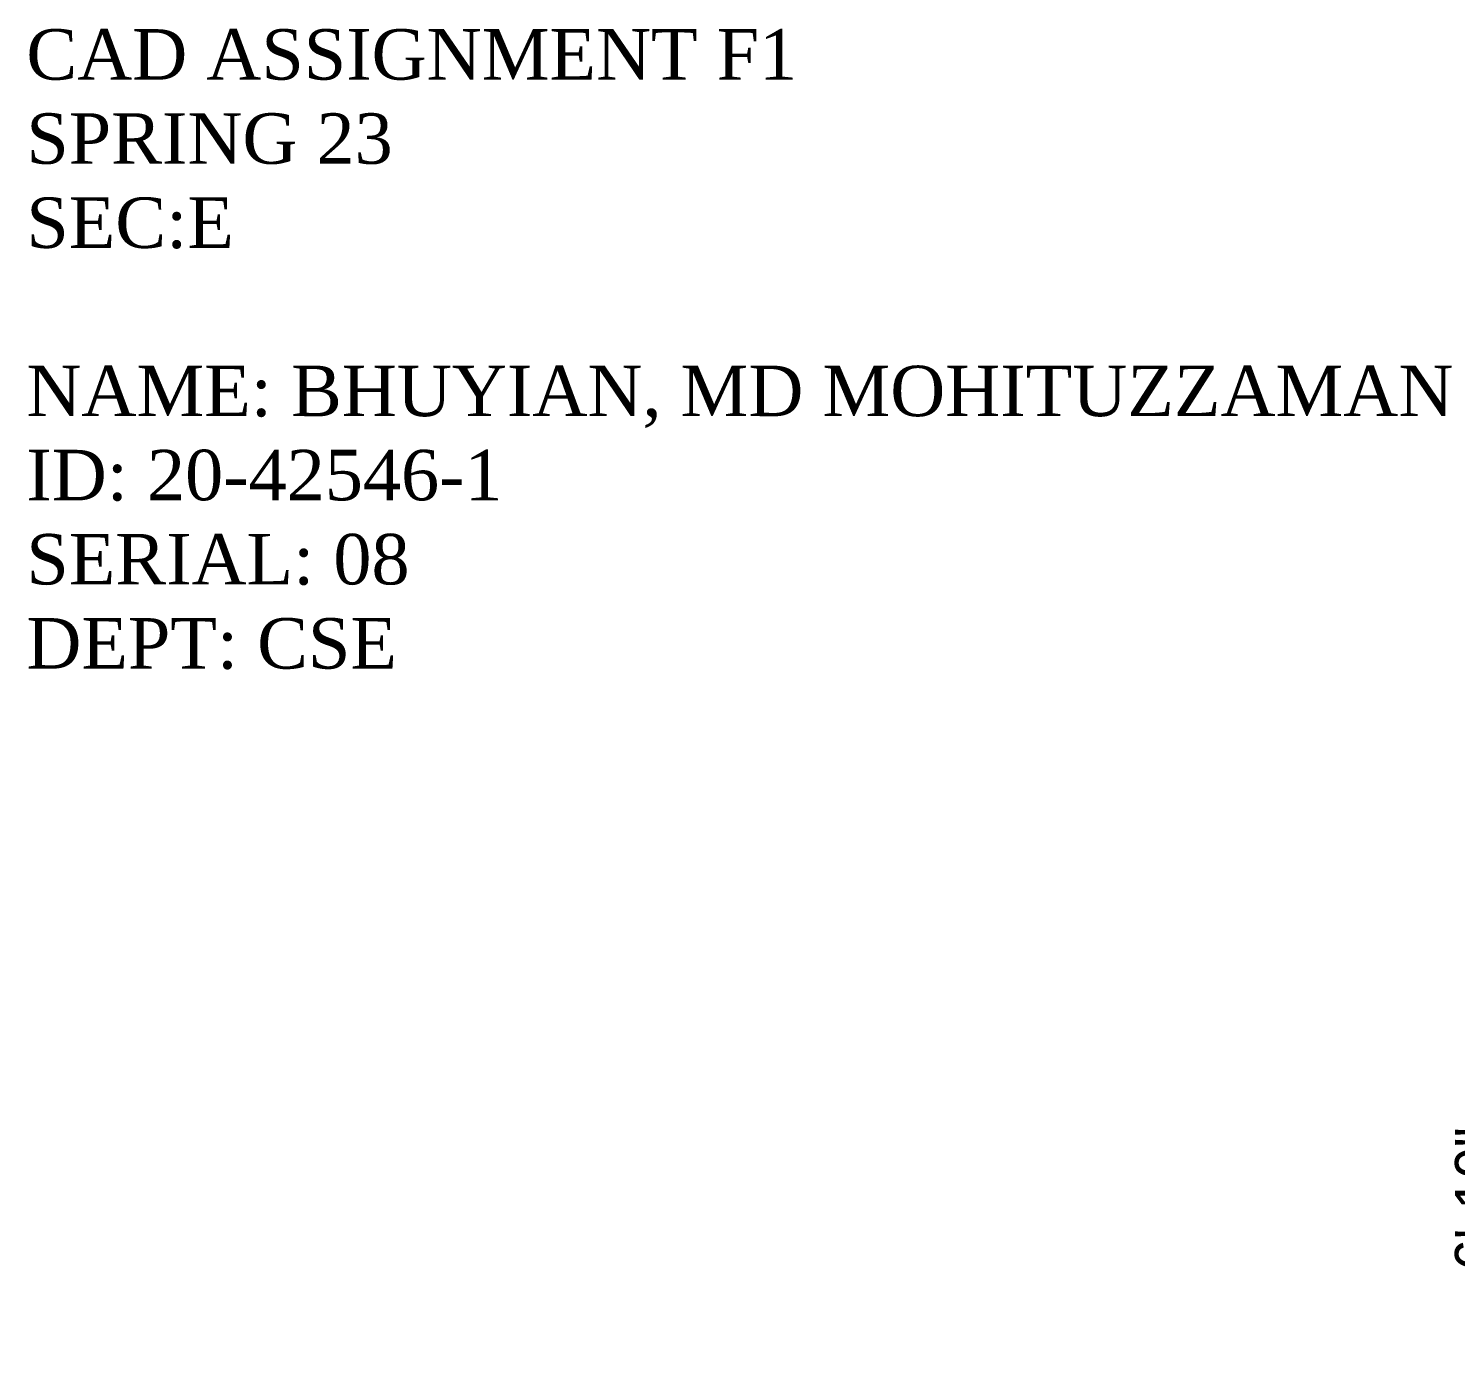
# Model space of a CAD drawing. Header units: inches. Extents: x -654 to 263, y 34 to 856.
# Drawn here: x -654.2 to -314.9, y 489.4 to 808.7 of the extents above; entities that cross this region are included whole.
import ezdxf

# ---------------------------------------------------------------- set-up
doc = ezdxf.new("R2010")
doc.units = ezdxf.units.IN
doc.header["$MEASUREMENT"] = 0
doc.linetypes.add('DOT', pattern=[0.25, 0, -0.25])
doc.dimstyles.get("Standard").update_dxf_attribs({"dimtxt": 10, "dimasz": 0.18, "dimexe": 0.18, "dimexo": 0.0625, "dimgap": 0.09, "dimtad": 0, "dimtoh": 1, "dimdec": 0, "dimzin": 0, "dimdsep": 46, "dimlunit": 4, "dimtxsty": 'Standard', "dimcen": 0.09, "dimadec": 0, "dimazin": 0, "dimtfac": 1, "dimtdec": 0, "dimtofl": 0, "dimtmove": 0, "dimatfit": 3, "dimfxl": 1, "dimtolj": 1, "dimtzin": 0, "dimarcsym": 0})

# ---------------------------------------------------------------- blocks, each defined once
blk = doc.blocks.new('*D62')
at = {"color": 0, "lineweight": -2}
for p, q in [((-288.2, 571.38), (-310.07, 571.4)), ((-309.89, 571.22), (-309.9, 552.16)), ((-309.95, 489.58), (-309.94, 508.64)), ((-288.26, 489.38), (-310.13, 489.4))]:
    blk.add_line(p, q, dxfattribs=at)
at = {"color": 0}
for points in [[(-309.92, 571.22), (-309.86, 571.22), (-309.89, 571.4)], [(-309.98, 489.58), (-309.92, 489.58), (-309.95, 489.4)]]:
    blk.add_solid(points, dxfattribs=at)
at = {"layer": 'Defpoints', "color": 0}
for p in [(-309.89, 571.4), (-288.14, 571.38), (-288.2, 489.38)]:
    blk.add_point(p, dxfattribs=at)
at = {"color": 0, "insert": (-309.92, 530.4), "char_height": 10, "attachment_point": 5, "rotation": 89.9563}
blk.add_mtext('\\A1;6\'-10"', dxfattribs=at)

msp = doc.modelspace()

# ---------------------------------------------------------------- texts
at = {"linetype": 'DOT', "insert": (-654.69, 808.53), "char_height": 12, "attachment_point": 1}
msp.add_mtext('{\\fTimes New Roman|b0|i0|c0|p18;\\C1;CAD ASSIGNMENT F1^JSPRING 23^JSEC:E^J^JNAME: BHUYIAN, MD MOHITUZZAMAN^JID: 20-42546-1^JSERIAL: 08^JDEPT: CSE}', dxfattribs=at)

# ---------------------------------------------------------------- dimensions: what is measured, and where the dimension line sits
dim = msp.add_aligned_dim(p1=(-288.2, 489.38), p2=(-288.14, 571.38), distance=21.75, dimstyle='Standard')
dim.commit()
dim.dimension.update_dxf_attribs({"geometry": '*D62', "text_midpoint": (-309.92, 530.4)})

doc.saveas('drawing.dxf')
